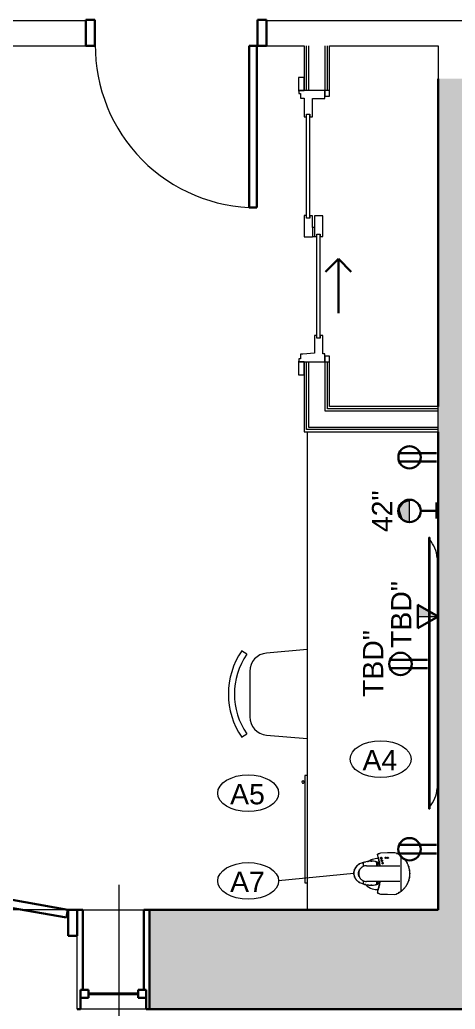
# Model space of a CAD drawing. Header units: inches. Extents: x -1159 to 2819, y -194 to 4438.
# Drawn here: x -450.4 to -354, y 84.5 to 303.4 of the extents above; entities that cross this region are included whole.
import ezdxf

# ---------------------------------------------------------------- set-up
doc = ezdxf.new("R2010")
doc.units = ezdxf.units.IN
doc.header["$MEASUREMENT"] = 0
for name, color, linetype, lineweight in [('A-ANNO-NOTE', 131, 'Continuous', 40), ('A-AREA-IDEN', 2, 'Continuous', 9), ('A-DETL-GENF', 92, 'Continuous', 9), ('A-DOOR', 31, 'Continuous', 18), ('A-DOOR-FRAM', 31, 'Continuous', 30), ('A-DOOR-GLAZ', 31, 'Continuous', 9), ('A-DOOR-OPNG', 31, 'Continuous', 30), ('A-FLOR', 192, 'Continuous', 18), ('A-GLAZ', 151, 'Continuous', 18), ('A-WALL', 113, 'Continuous', 18), ('A-WALL-PATT', 111, 'Continuous', 18), ('I-FURN', 30, 'Continuous', 9), ('I-WALL', 2, 'Continuous', 18), ('Q-CASE', 31, 'Continuous', 9), ('Q-SPCQ', 91, 'Continuous', 9), ('Q-SPCQ-IDEN', 132, 'Continuous', 9)]:
    doc.layers.add(name, color=color, linetype=linetype, lineweight=lineweight)
doc.styles.add('Arial', font='arial.ttf', dxfattribs={"height": 4.5})
doc.styles.add('Swis721 Lt BT', font='swissl.ttf', dxfattribs={"height": 4.5})

# ---------------------------------------------------------------- blocks, each defined once
blk = doc.blocks.new('Double Hung - 16_ x  6_ 6_-6975901-3RD FLOOR - POWER _ SIGNAL B')
at = {"layer": 'A-GLAZ', "lineweight": 30}
for p, q in [((-8, 11), (-7.25, 11)), ((-7.25, 6.75), (-7.25, 11)), ((7.25, 6.75), (7.25, 11)), ((8, 11), (7.25, 11)), ((-7.25, 8.5), (-7.25, 6.75)), ((-7.25, 8.5), (-5.5, 8.5)), ((-7.25, 6.75), (-5.5, 6.75)), ((-7.25, 6.75), (-6.75, 6.75)), ((-6.75, -11), (-6.75, 6.75)), ((-5.5, 8.5), (-5.5, 6.75)), ((5.5, 8.5), (5.5, 6.75)), ((7.25, 8.5), (5.5, 8.5)), ((7.25, 6.75), (5.5, 6.75)), ((6.75, 6.75), (7.25, 6.75)), ((6.75, 6.75), (6.75, -11)), ((7.25, 8.5), (7.25, 6.75)), ((-6.75, -11), (-8, -11)), ((6.75, -11), (8, -11))]:
    blk.add_line(p, q, dxfattribs=at)
at = {"layer": 'A-GLAZ', "lineweight": 40}
blk.add_line((-5.5, 7.625), (5.5, 7.625), dxfattribs=at)
blk = doc.blocks.new('Single Flush - D2 3_ X 8_-8252876-3RD FLOOR - POWER _ SIGNAL B')
at = {"layer": 'A-DOOR', "color": 8, "lineweight": 30}
for p, q in [((-17.36, 17.22), (-17.67, 15.5)), ((-17.67, 15.5), (17.6, 9.28)), ((17.91, 11), (-17.36, 17.22)), ((17.6, 9.28), (17.91, 11))]:
    blk.add_line(p, q, dxfattribs=at)
at = {"layer": 'A-DOOR', "lineweight": 9}
blk.add_arc((17.91, 11), 35.81, 170, 180.5, dxfattribs=at)
at = {"layer": 'A-DOOR-FRAM', "color": 8}
for p, q in [((-20, 5.25), (-20, 11)), ((-20, 11), (-18, 11)), ((-18, 5.25), (-18, 11)), ((18, 5.25), (18, 11)), ((18, 11), (20, 11)), ((20, 5.25), (20, 11)), ((-20, 5.25), (-18, 5.25)), ((18, 5.25), (20, 5.25))]:
    blk.add_line(p, q, dxfattribs=at)
blk = doc.blocks.new('Door-Sliding-JELD-WEN-2_Panel-Stationary_Active-Wide_Stile-EpicVue - D6 5_ X 8_-8222148-3RD FLOOR - POWER _ SIGNAL B')
at = {"layer": 'A-DETL-GENF'}
for p, q in [((-29.86, 4.12), (-32.91, 4.12)), ((-32.91, 4.12), (-32.91, 2.86)), ((-32.91, 2.86), (-30, 2.86)), ((-30, 2.86), (-30, 4.04)), ((-30, 4.04), (-29.86, 4.04)), ((-29.34, 4.01), (-30, 4.01)), ((-30, 4.01), (-30, -1.74)), ((-29.86, 4.04), (-29.86, 4.12)), ((-29.34, 3.61), (-29.34, 4.01)), ((-28.34, 3.61), (-29.34, 3.61)), ((-28.34, 3.12), (-28.34, 3.61)), ((-28.11, 0.52), (-28.34, 3.12)), ((2.32, 2.8), (-2.37, 2.8)), ((-2.37, 2.8), (-2.37, 0.96)), ((1.78, 1.54), (1.78, 2.29)), ((1.78, 2.29), (2.32, 2.29)), ((2.32, 2.29), (2.32, 2.8)), ((24.2, 2.8), (24.2, 2.29)), ((28.33, 2.8), (24.2, 2.8)), ((24.2, 2.29), (24.75, 2.29)), ((24.75, 2.29), (24.75, 1.54)), ((29.34, 3.61), (28.33, 3.61)), ((28.33, 3.61), (28.33, 2.8)), ((30, 4.01), (29.34, 4.01)), ((29.34, 4.01), (29.34, 3.61)), ((29.86, 4.12), (29.86, 4.04)), ((32.91, 4.12), (29.86, 4.12)), ((29.86, 4.04), (30, 4.04)), ((30, 4.04), (30, 2.86)), ((30, -1.74), (30, 4.01)), ((30, 2.86), (32.91, 2.86)), ((32.91, 2.86), (32.91, 4.12)), ((-24.21, 0.52), (-28.11, 0.52)), ((-24.75, -0.74), (-24.75, 0.01)), ((-24.75, 0.01), (-24.21, 0.01)), ((-24.21, 0.01), (-24.21, 0.52)), ((-2.37, 0.96), (-2.32, 0.96)), ((-2.32, 1.01), (-2.32, 0.96)), ((-0.28, 1.01), (-2.32, 1.01)), ((-2.32, 0.96), (-2.32, 0.01)), ((-0.28, 0.52), (-2.32, 0.52)), ((-2.32, 0.01), (-1.78, 0.01)), ((-1.78, 0.01), (-1.78, -0.74)), ((-0.28, 0.52), (-0.28, 1.01)), ((-0.28, 1.01), (2.31, 1.01)), ((2.31, 0.52), (-0.28, 0.52)), ((2.31, 1.54), (1.78, 1.54)), ((2.31, 1.01), (2.31, 1.54)), ((2.31, -1.27), (2.31, 0.52)), ((24.75, 1.54), (24.21, 1.54)), ((24.21, 1.54), (24.21, 1.01)), ((24.21, 1.01), (28.25, 1.01)), ((28.25, 1.01), (28.25, -1.74)), ((-30, -1.74), (-28.25, -1.74)), ((-28.25, -1.74), (-28.25, -1.27)), ((-28.25, -1.27), (-24.22, -1.27)), ((-24.22, -0.74), (-24.75, -0.74)), ((-24.22, -1.27), (-24.22, -0.74)), ((-1.78, -0.74), (-2.31, -0.74)), ((-2.31, -0.74), (-2.31, -1.27)), ((-2.31, -1.27), (2.31, -1.27)), ((28.25, -1.74), (30, -1.74))]:
    blk.add_line(p, q, dxfattribs=at)
at = {"layer": 'A-DOOR-FRAM', "lineweight": 9}
for p, q in [((-28.75, -1.74), (-30, -1.74)), ((-30, -1.74), (-30, -2.81)), ((-28.75, -2.81), (-28.75, -1.74)), ((28.75, -1.74), (28.75, -2.81)), ((30, -1.74), (28.75, -1.74)), ((30, -2.81), (30, -1.74)), ((-30, -2.81), (-28.75, -2.81)), ((28.75, -2.81), (30, -2.81))]:
    blk.add_line(p, q, dxfattribs=at)
at = {"layer": 'A-DOOR-GLAZ'}
for p, q in [((1.78, 2.29), (24.75, 2.29)), ((-24.75, 0.01), (-1.78, 0.01)), ((1.78, 1.54), (24.75, 1.54)), ((-24.75, -0.74), (-1.78, -0.74))]:
    blk.add_line(p, q, dxfattribs=at)
at = {"layer": 'A-DOOR-OPNG'}
for p, q in [((-10.1, -1.92), (-7.27, -4.75)), ((-7.27, -4.75), (-19.27, -4.75)), ((-10.1, -7.58), (-7.27, -4.75))]:
    blk.add_line(p, q, dxfattribs=at)
blk = doc.blocks.new('Desk49 - Desk-7661448-3RD FLOOR - POWER _ SIGNAL B')
at = {"layer": 'Q-CASE'}
blk.add_line((2331.55, 493.83), (2225.83, 493.83), dxfattribs=at)
blk = doc.blocks.new('Single Flush - D1 3_ X 8_-8252945-3RD FLOOR - POWER _ SIGNAL B')
at = {"layer": 'A-DOOR', "lineweight": 30}
for p, q in [((16.15625, -2.75), (17.90625, -2.75)), ((16.15625, -38.5625), (16.15625, -2.75)), ((17.90625, -2.75), (17.90625, -38.5625)), ((17.90625, -38.5625), (16.15625, -38.5625))]:
    blk.add_line(p, q, dxfattribs=at)
at = {"layer": 'A-DOOR', "lineweight": 9}
blk.add_arc((17.90625, -2.75), 35.8125, 179.5, 270, dxfattribs=at)
at = {"layer": 'A-DOOR-FRAM'}
for p, q in [((-20, 3), (-20, -2.75)), ((-20, 3), (-18, 3)), ((-18, 3), (-18, -2.75)), ((18.000004, 3), (18.000004, -2.75)), ((18.000004, 3), (20.000004, 3)), ((20.000004, 3), (20.000004, -2.75)), ((-20, -2.75), (-18, -2.75)), ((18.000004, -2.75), (20.000004, -2.75))]:
    blk.add_line(p, q, dxfattribs=at)
blk = doc.blocks.new('F-Chairs - Side 01-V56-3RD FLOOR - POWER _ SIGNAL B')
at = {"layer": 'I-FURN'}
for p, q in [((-9.57, -3.52), (-8.8, -4.64)), ((8.8, -4.64), (9.57, -3.52)), ((5.02, -5.32), (-5.02, -5.32)), ((-9.07, -9.03), (-9.85, -18)), ((9.85, -18), (9.07, -9.03))]:
    blk.add_line(p, q, dxfattribs=at)
for centre, radius, start, end in [((0, -17.51), 16.94, 55.6197, 124.3803), ((0, -17.51), 15.59, 55.6197, 124.3803), ((-5.02, -9.38), 4.06, 90, 175.0303), ((5.02, -9.38), 4.06, 4.9697, 90)]:
    blk.add_arc(centre, radius, start, end, dxfattribs=at)
blk = doc.blocks.new('A-UC Refrigerator - A-UC Refrigerator-V57-3RD FLOOR - POWER _ SIGNAL B')
at = {"layer": 'Q-SPCQ'}
for p, q in [((-11.87, -17.25), (-11.87, -17.75)), ((11.88, -17.75), (11.88, -17.25)), ((-11.87, -17.75), (11.88, -17.75)), ((-10.5, -17.75), (-10.5, -17.91)), ((-10.5, -17.75), (-10.5, -17.91)), ((-10.25, -17.93), (-10.25, -17.75)), ((-10.25, -17.93), (-10.25, -17.75))]:
    blk.add_line(p, q, dxfattribs=at)
for start, end in [(90, 270), (270, 90)]:
    blk.add_arc((-10.39, -18.13), 0.25, start, end, dxfattribs=at)
blk = doc.blocks.new('A-Flat_Screen_TV - OLED 65B6P 65_-4747238-3RD FLOOR - POWER _ SIGNAL B')
at = {"layer": 'Q-SPCQ'}
for p, q in [((-30, 0.19), (30, 0.19)), ((-30, 0.19), (-30, 0)), ((30, 0), (-30, 0)), ((-29.94, 0), (-29.94, -0.06)), ((-25.5, 1.81), (25.5, 1.81)), ((29.94, -0.06), (29.94, 0)), ((30, 0), (30, 0.19)), ((29.94, -0.06), (-29.94, -0.06))]:
    blk.add_line(p, q, dxfattribs=at)
for centre, start, end in [((-24.9, -5.58), 94.6372, 128.9656), ((24.9, -5.58), 51.0344, 85.3628)]:
    blk.add_arc(centre, 7.41, start, end, dxfattribs=at)
blk = doc.blocks.new('Keurig_Coffee_Maker_18764 - Keurig_Coffee_Maker_18764-V58-3RD FLOOR - POWER _ SIGNAL B')
at = {"layer": 'Q-SPCQ'}
for p, q in [((-0.61, 4.75), (-0.53, 4.77)), ((-0.53, 4.77), (-0.61, 4.75)), ((-0.61, 4.75), (-0.53, 4.77)), ((-0.53, 4.77), (-0.61, 4.75)), ((-0.61, 4.75), (-0.53, 4.77)), ((-0.53, 4.77), (-0.61, 4.75)), ((-0.61, 4.75), (-0.6, 4.72)), ((-0.61, 4.75), (-0.6, 4.72)), ((-0.61, 4.75), (-0.6, 4.72)), ((-0.6, 4.72), (-0.52, 4.74)), ((-0.52, 4.74), (-0.6, 4.72)), ((-0.6, 4.72), (-0.52, 4.74)), ((-0.52, 4.74), (-0.6, 4.72)), ((-0.6, 4.72), (-0.52, 4.74)), ((-0.52, 4.74), (-0.6, 4.72)), ((-0.52, 4.74), (-0.53, 4.77)), ((-0.52, 4.74), (-0.53, 4.77)), ((-0.52, 4.74), (-0.53, 4.77)), ((-0.51, 4.78), (-0.43, 4.8)), ((-0.51, 4.78), (-0.51, 4.75)), ((-0.43, 4.77), (-0.51, 4.75)), ((-0.43, 4.8), (-0.36, 4.82)), ((-0.43, 4.77), (-0.43, 4.8)), ((-0.35, 4.79), (-0.43, 4.77)), ((-0.36, 4.82), (-0.35, 4.79)), ((-0.31, 4.83), (-0.11, 4.85)), ((-0.31, 4.83), (-0.3, 4.8)), ((-0.11, 4.82), (-0.3, 4.8)), ((-0.11, 4.85), (-0.11, 4.82)), ((-0.04, 4.86), (0.03, 4.85)), ((-0.04, 4.86), (-0.04, 4.82)), ((0.03, 4.82), (-0.04, 4.82)), ((0.03, 4.85), (0.13, 4.85)), ((0.13, 4.85), (0.03, 4.85)), ((0.03, 4.82), (0.03, 4.85)), ((0.03, 4.82), (0.12, 4.82)), ((0.12, 4.82), (0.03, 4.82)), ((0.13, 4.85), (0.12, 4.82)), ((0.2, 4.81), (0.12, 4.82)), ((0.13, 4.85), (0.2, 4.84)), ((0.2, 4.84), (0.2, 4.81)), ((0.27, 4.8), (0.28, 4.83)), ((0.3, 4.8), (0.27, 4.8)), ((0.28, 4.83), (0.44, 4.8)), ((0.43, 4.77), (0.34, 4.79)), ((0.49, 4.75), (0.43, 4.77)), ((0.44, 4.8), (0.5, 4.78)), ((0.44, 4.8), (0.44, 4.8)), ((0.44, 4.8), (0.44, 4.8)), ((0.45, 4.8), (0.44, 4.77)), ((0.47, 4.79), (0.46, 4.76)), ((0.52, 4.75), (0.46, 4.76)), ((0.46, 4.76), (0.49, 4.75)), ((0.5, 4.78), (0.47, 4.79)), ((0.47, 4.79), (0.52, 4.78)), ((0.49, 4.75), (0.5, 4.78)), ((0.5, 4.78), (0.49, 4.75)), ((0.5, 4.78), (0.49, 4.75)), ((0.49, 4.75), (0.49, 4.75)), ((0.5, 4.75), (0.51, 4.78)), ((0.5, 4.78), (0.5, 4.78)), ((0.52, 4.78), (0.52, 4.75)), ((0.58, 4.76), (0.57, 4.73)), ((0.64, 4.7), (0.57, 4.73)), ((0.58, 4.76), (0.65, 4.73)), ((0.64, 4.7), (0.65, 4.73)), ((0.71, 4.71), (0.7, 4.68)), ((0.74, 4.66), (0.7, 4.68)), ((0.7, 4.68), (0.74, 4.66)), ((0.75, 4.69), (0.71, 4.71)), ((0.71, 4.71), (0.76, 4.68)), ((0.89, 4.58), (0.74, 4.66)), ((0.76, 4.68), (0.9, 4.61)), ((0.91, 4.61), (0.89, 4.58)), ((0.9, 4.61), (0.89, 4.58)), ((-1.56, 3.82), (-2.29, 3.82)), ((-1.75, -4.31), (-1.75, 3.08)), ((2.47, 3.82), (1.56, 3.82)), ((1.75, 3.08), (1.75, -4.31)), ((-2.38, 0.79), (-1.75, 0.79)), ((-2.24, 0.47), (-1.75, 0.47)), ((1.75, 0.79), (2.56, 0.79)), ((1.75, 0.47), (2.42, 0.47)), ((-3.9, -4.57), (3.9, -4.57)), ((0, -6.52), (-0.05, -6.52)), ((0, -6.52), (-0.05, -6.52)), ((2.55, -5.79), (2.53, -5.79))]:
    blk.add_line(p, q, dxfattribs=at)
at = {"layer": 'Q-SPCQ', "flags": 128}
for points in [[(-4.52, -0.02), (-4.56, -1.59), (-4.6, -3.21)], [(4.6, -3.21), (4.56, -1.59), (4.52, -0.02)]]:
    blk.add_lwpolyline(points, dxfattribs=at)
at = {"layer": 'Q-SPCQ'}
for centre, radius, start, end in [((-0.11, 0.74), 3.42, 133.2151, 162.0251), ((-0.11, 0.74), 3.42, 17.9749, 33.9816), ((0, 12.51), 12.51, 252.7803, 257.1927), ((-0.11, 0.74), 3.42, 162.0251, 183.9632), ((0, 12.51), 12.51, 253.7595, 261.925), ((0, 12.51), 12.51, 259.0261, 261.9487), ((0, 12.51), 12.51, 278.0789, 285.4279), ((-1.51, 0.29), 4.88, 2.0734, 17.9749), ((3.4, -0.17), 0.187, 90, 270), ((3.4, -0.17), 0.187, 270, 90), ((2.3, -0.48), 0.125, 90, 270), ((2.3, -0.48), 0.125, 270, 90), ((2.84, -0.34), 0.156, 90, 270), ((2.84, -0.34), 0.156, 270, 90), ((3.48, -1.19), 0.125, 90, 270), ((3.48, -1.64), 0.125, 90, 270), ((3.48, -1.19), 0.125, 270, 90), ((3.48, -1.64), 0.125, 270, 90), ((-0.02, -1.68), 4.83, 219.3983, 221.0457), ((-0.02, -1.68), 4.83, 228.1639, 230.5343), ((-0.02, -1.68), 4.83, 239.6592, 240.0724)]:
    blk.add_arc(centre, radius, start, end, dxfattribs=at)
for points in [[(-1.96, 4.62), (-2.02, 4.49), (-2.14, 4.23), (-2.24, 3.96), (-2.29, 3.82)], [(-1.96, 4.62), (-1.95, 4.63), (-1.93, 4.67), (-1.91, 4.71), (-1.9, 4.72)], [(-1.27, 5.43), (-1.23, 5.46), (-1.19, 5.49), (-1.15, 5.51)], [(-1.15, 5.51), (-1.1, 5.54), (-1.05, 5.57), (-1, 5.6)], [(1.19, 5.6), (1.24, 5.57), (1.28, 5.54), (1.33, 5.51)], [(1.33, 5.51), (1.37, 5.49), (1.41, 5.46), (1.45, 5.43)], [(2.09, 4.72), (2.1, 4.71), (2.12, 4.67), (2.13, 4.63), (2.14, 4.62)], [(2.47, 3.82), (2.43, 3.96), (2.33, 4.23), (2.21, 4.49), (2.14, 4.62)], [(-2.29, 3.82), (-2.36, 3.62), (-2.46, 3.2), (-2.56, 2.55), (-2.57, 1.89), (-2.53, 1.46), (-2.49, 1.24)], [(-2.44, 3.26), (-2.42, 3.35), (-2.4, 3.44), (-2.38, 3.53)], [(-2.25, 3.92), (-2.24, 3.97), (-2.22, 4.01), (-2.21, 4.05)], [(2.68, 1.24), (2.71, 1.46), (2.75, 1.89), (2.74, 2.55), (2.65, 3.2), (2.54, 3.62), (2.47, 3.82)], [(2.69, 2.85), (2.71, 2.77), (2.72, 2.68), (2.73, 2.59)], [(-4.23, 0.74), (-4.29, 0.61), (-4.39, 0.36), (-4.48, 0.11), (-4.52, -0.02)], [(-4.23, 0.74), (-4.27, 0.65), (-4.34, 0.48), (-4.41, 0.31), (-4.44, 0.22)], [(-4.44, 0.22), (-4.41, 0.31), (-4.34, 0.48), (-4.27, 0.65), (-4.23, 0.74)], [(-2.94, 0.35), (-3.15, 0.4), (-3.59, 0.52), (-4.02, 0.66), (-4.23, 0.74)], [(-2.94, 0.35), (-2.59, 0.27), (-2.24, 0.2), (-1.89, 0.14)], [(-2.56, 1.93), (-2.56, 2), (-2.56, 2.07), (-2.56, 2.15)], [(-2.49, 1.24), (-2.48, 1.17), (-2.45, 1.01), (-2.4, 0.86), (-2.38, 0.79)], [(-2.4, 0.85), (-2.42, 0.92), (-2.44, 0.98), (-2.45, 1.05)], [(-1.81, 0.13), (-1.9, 0.14), (-1.98, 0.16), (-2.07, 0.17)], [(2.93, 0.35), (2.59, 0.27), (2.25, 0.2), (1.9, 0.14)], [(2.56, 0.79), (2.59, 0.86), (2.63, 1.01), (2.67, 1.17), (2.68, 1.24)], [(2.64, 1.05), (2.62, 0.98), (2.6, 0.92), (2.58, 0.85)], [(2.74, 2.15), (2.75, 2.08), (2.74, 2), (2.74, 1.93)], [(4.23, 0.74), (4.02, 0.66), (3.59, 0.52), (3.15, 0.4), (2.94, 0.35)], [(4.44, 0.22), (4.41, 0.31), (4.34, 0.48), (4.27, 0.65), (4.23, 0.74)], [(4.52, -0.02), (4.48, 0.11), (4.39, 0.36), (4.29, 0.61), (4.23, 0.74)], [(4.23, 0.74), (4.27, 0.65), (4.34, 0.48), (4.41, 0.31), (4.44, 0.22)], [(3.46, -0.34), (3.44, -0.35), (3.42, -0.36), (3.4, -0.36)], [(3.48, -1.76), (3.47, -1.76), (3.46, -1.76), (3.44, -1.75), (3.42, -1.74), (3.41, -1.74), (3.4, -1.73)], [(3.58, -0.14), (3.59, -0.16), (3.59, -0.18), (3.58, -0.2)], [(-4.6, -3.21), (-4.55, -3.38), (-4.43, -3.69), (-4.19, -4.15), (-4, -4.43), (-3.9, -4.57)], [(-4.47, -3.57), (-4.46, -3.59), (-4.45, -3.61), (-4.44, -3.63)], [(-4.44, -3.63), (-4.45, -3.61), (-4.46, -3.59), (-4.47, -3.57)], [(3.9, -4.57), (4, -4.43), (4.19, -4.15), (4.43, -3.69), (4.55, -3.38), (4.6, -3.21)], [(4.45, -3.62), (4.45, -3.61), (4.46, -3.59), (4.47, -3.57)], [(4.47, -3.57), (4.46, -3.59), (4.45, -3.61), (4.45, -3.62)], [(-2.1, -6.05), (-2.18, -6.01), (-2.25, -5.97), (-2.33, -5.93)], [(-1.66, -6.23), (-1.61, -6.25), (-1.55, -6.27), (-1.5, -6.29)], [(-1.5, -6.29), (-1.48, -6.29), (-1.46, -6.3), (-1.45, -6.3)], [(-0.94, -6.43), (-0.89, -6.44), (-0.84, -6.45), (-0.78, -6.46)], [(0, -6.52), (0.03, -6.52), (0.05, -6.52), (0.08, -6.52)], [(0.08, -6.52), (0.05, -6.52), (0.03, -6.52), (0, -6.52)], [(2.29, -5.93), (2.49, -5.82), (2.89, -5.58), (3.43, -5.13), (3.75, -4.77), (3.9, -4.57)], [(2.29, -5.93), (2.48, -5.83), (2.67, -5.72), (2.85, -5.59)], [(3.57, -4.97), (3.67, -4.86), (3.76, -4.75), (3.85, -4.63)]]:
    blk.add_open_spline(points, degree=3, dxfattribs=at)
for points, knots in [([(2.14, 4.62), (2.07, 4.77), (1.89, 5.05), (1.52, 5.4), (1.09, 5.67), (0.61, 5.84), (0.09, 5.9), (-0.42, 5.84), (-0.91, 5.67), (-1.27, 5.44), (-1.52, 5.22), (-1.75, 4.98), (-1.88, 4.77), (-1.96, 4.62)], [0, 0, 0, 0, 0.1, 0.2, 0.3, 0.4, 0.5, 0.6, 0.7, 0.8, 0.85, 0.9, 1, 1, 1, 1]), ([(-1.9, 4.72), (-1.84, 4.83), (-1.7, 5.03), (-1.51, 5.23), (-1.4, 5.33), (-1.37, 5.35)], [0, 0, 0, 0, 0.3333333, 0.6666667, 0.7485665, 0.7485665, 0.7485665, 0.7485665]), ([(1.75, 3.08), (1.75, 3.18), (1.73, 3.38), (1.66, 3.67), (1.55, 3.9), (1.45, 4.07), (1.36, 4.19), (1.26, 4.3), (1.14, 4.4), (1.02, 4.5), (0.9, 4.58), (0.76, 4.65), (0.62, 4.72), (0.47, 4.77), (0.3, 4.8), (0.12, 4.83), (-0.08, 4.83), (-0.28, 4.81), (-0.47, 4.77), (-0.65, 4.7), (-0.83, 4.62), (-0.99, 4.52), (-1.15, 4.4), (-1.28, 4.27), (-1.4, 4.13), (-1.51, 3.97), (-1.62, 3.75), (-1.72, 3.46), (-1.75, 3.21), (-1.75, 3.08)], [0, 0, 0, 0, 0.055556, 0.111111, 0.166667, 0.194444, 0.222222, 0.25, 0.277778, 0.305556, 0.333333, 0.361111, 0.388889, 0.416667, 0.444444, 0.479167, 0.513889, 0.548611, 0.583333, 0.618056, 0.652778, 0.6875, 0.722222, 0.756944, 0.791667, 0.826389, 0.861111, 0.930556, 1, 1, 1, 1]), ([(-0.84, 5.68), (-0.81, 5.69), (-0.71, 5.73), (-0.61, 5.77), (-0.54, 5.79)], [0.1340386, 0.1340386, 0.1340386, 0.1340386, 0.1666667, 0.256932, 0.256932, 0.256932, 0.256932]), ([(-0.38, 5.83), (-0.37, 5.83), (-0.07, 5.89), (0.25, 5.88), (0.55, 5.83), (0.57, 5.83)], [0.3167664, 0.3167664, 0.3167664, 0.3167664, 0.3333333, 0.6666667, 0.6830273, 0.6830273, 0.6830273, 0.6830273]), ([(0.72, 5.79), (0.8, 5.77), (0.9, 5.74), (1, 5.69), (1.02, 5.68)], [0.7426327, 0.7426327, 0.7426327, 0.7426327, 0.8333333, 0.8657703, 0.8657703, 0.8657703, 0.8657703]), ([(1.56, 5.35), (1.58, 5.33), (1.69, 5.23), (1.89, 5.03), (2.02, 4.83), (2.09, 4.72)], [0.2509667, 0.2509667, 0.2509667, 0.2509667, 0.3333333, 0.6666667, 1, 1, 1, 1]), ([(-2.54, 2.59), (-2.54, 2.6), (-2.53, 2.69), (-2.52, 2.78), (-2.51, 2.86)], [0.38887206, 0.38887206, 0.38887206, 0.38887206, 0.4, 0.46606846, 0.46606846, 0.46606846, 0.46606846]), ([(2.39, 4.05), (2.4, 4.03), (2.42, 3.98), (2.43, 3.94), (2.44, 3.93)], [0.17849533, 0.17849533, 0.17849533, 0.17849533, 0.2, 0.21629659, 0.21629659, 0.21629659, 0.21629659]), ([(2.56, 3.52), (2.58, 3.45), (2.6, 3.36), (2.62, 3.27), (2.62, 3.26)], [0.3370694, 0.3370694, 0.3370694, 0.3370694, 0.4, 0.41654848, 0.41654848, 0.41654848, 0.41654848]), ([(-1.75, 0.12), (-1.82, 0.13), (-2.22, 0.19), (-2.62, 0.27), (-2.94, 0.35)], [0.7961311, 0.7961311, 0.7961311, 0.7961311, 0.8333333, 1, 1, 1, 1]), ([(-2.33, 0.67), (-2.34, 0.68), (-2.34, 0.7), (-2.36, 0.74), (-2.38, 0.79), (-2.39, 0.83), (-2.4, 0.85)], [0.8338778, 0.8338778, 0.8338778, 0.8338778, 0.8611111, 0.8888889, 0.9444444, 1, 1, 1, 1]), ([(-2.38, 0.79), (-2.37, 0.77), (-2.36, 0.73), (-2.34, 0.68), (-2.32, 0.65), (-2.31, 0.62), (-2.3, 0.6), (-2.29, 0.58), (-2.28, 0.56), (-2.27, 0.54), (-2.26, 0.52), (-2.26, 0.51), (-2.25, 0.49), (-2.24, 0.48), (-2.24, 0.47), (-2.24, 0.47), (-2.24, 0.47)], [0, 0, 0, 0, 0.0555556, 0.1111111, 0.1388889, 0.1666667, 0.1944444, 0.2222222, 0.25, 0.2777778, 0.3055556, 0.3333333, 0.3611111, 0.3888889, 0.4444444, 0.4737946, 0.4737946, 0.4737946, 0.4737946]), ([(2.94, 0.35), (2.62, 0.27), (2.22, 0.19), (1.82, 0.13), (1.75, 0.12)], [0, 0, 0, 0, 0.1666667, 0.2038782, 0.2038782, 0.2038782, 0.2038782]), ([(1.86, 0.14), (1.93, 0.15), (2.29, 0.21), (2.64, 0.28), (2.93, 0.35)], [0.8149744, 0.8149744, 0.8149744, 0.8149744, 0.85, 0.9993829, 0.9993829, 0.9993829, 0.9993829]), ([(2.42, 0.47), (2.42, 0.47), (2.42, 0.47), (2.43, 0.48), (2.43, 0.49), (2.44, 0.51), (2.45, 0.53), (2.46, 0.55), (2.47, 0.57), (2.48, 0.58), (2.48, 0.6), (2.49, 0.62), (2.51, 0.66), (2.53, 0.72), (2.55, 0.76), (2.56, 0.79)], [0.5262054, 0.5262054, 0.5262054, 0.5262054, 0.5555556, 0.6111111, 0.6388889, 0.6666667, 0.7083333, 0.75, 0.7708333, 0.78125, 0.7916667, 0.8333333, 0.875, 0.9166667, 1, 1, 1, 1]), ([(2.58, 0.85), (2.58, 0.83), (2.56, 0.79), (2.54, 0.74), (2.53, 0.7), (2.52, 0.68), (2.52, 0.67)], [0, 0, 0, 0, 0.0555556, 0.1111111, 0.1388889, 0.1661222, 0.1661222, 0.1661222, 0.1661222]), ([(3.33, 0.01), (3.34, 0.01), (3.36, 0.02), (3.38, 0.02), (3.4, 0.02)], [0.8888889, 0.8888889, 0.8888889, 0.8888889, 0.9305556, 1, 1, 1, 1]), ([(3.4, 0.02), (3.41, 0.02), (3.42, 0.02), (3.44, 0.01), (3.44, 0.01)], [0, 0, 0, 0, 0.05555556, 0.07172864, 0.07172864, 0.07172864, 0.07172864]), ([(2.3, -0.6), (2.3, -0.6), (2.28, -0.6), (2.26, -0.6), (2.24, -0.59), (2.23, -0.58), (2.22, -0.57), (2.21, -0.56), (2.19, -0.53), (2.18, -0.5), (2.18, -0.46), (2.19, -0.42), (2.2, -0.4), (2.22, -0.39), (2.23, -0.38), (2.26, -0.36), (2.28, -0.35), (2.3, -0.35)], [0, 0, 0, 0, 0.055556, 0.111111, 0.166667, 0.194444, 0.222222, 0.277778, 0.333333, 0.444444, 0.583333, 0.652778, 0.722222, 0.756944, 0.791667, 0.861111, 1, 1, 1, 1]), ([(2.3, -0.35), (2.31, -0.35), (2.32, -0.36), (2.34, -0.36), (2.35, -0.36), (2.36, -0.37), (2.38, -0.38), (2.39, -0.39), (2.4, -0.4), (2.42, -0.42), (2.43, -0.46), (2.43, -0.5), (2.42, -0.54), (2.4, -0.55), (2.39, -0.57), (2.38, -0.58), (2.35, -0.6), (2.32, -0.6), (2.3, -0.6)], [0, 0, 0, 0, 0.055556, 0.083333, 0.111111, 0.166667, 0.194444, 0.222222, 0.277778, 0.333333, 0.444444, 0.583333, 0.652778, 0.722222, 0.756944, 0.791667, 0.861111, 1, 1, 1, 1]), ([(2.74, -0.45), (2.73, -0.45), (2.72, -0.43), (2.7, -0.4), (2.68, -0.36), (2.69, -0.31), (2.7, -0.26), (2.72, -0.24), (2.73, -0.22), (2.74, -0.21), (2.76, -0.2), (2.77, -0.2), (2.78, -0.19), (2.79, -0.19)], [0.2222222, 0.2222222, 0.2222222, 0.2222222, 0.2777778, 0.3333333, 0.4444444, 0.5833333, 0.6527778, 0.7222222, 0.7569444, 0.7916667, 0.8263889, 0.8611111, 0.8888889, 0.8888889, 0.8888889, 0.8888889]), ([(2.84, -0.18), (2.85, -0.18), (2.87, -0.18), (2.88, -0.18), (2.9, -0.19), (2.92, -0.2), (2.93, -0.21), (2.94, -0.21), (2.94, -0.22)], [0, 0, 0, 0, 0.0555556, 0.0833333, 0.1111111, 0.1666667, 0.1944444, 0.2222222, 0.2222222, 0.2222222, 0.2222222]), ([(2.98, -0.26), (2.99, -0.27), (3, -0.31), (3, -0.36), (2.98, -0.41), (2.97, -0.43), (2.95, -0.45), (2.94, -0.46), (2.93, -0.47), (2.89, -0.48), (2.87, -0.49), (2.84, -0.49)], [0.3333333, 0.3333333, 0.3333333, 0.3333333, 0.4444444, 0.5833333, 0.6527778, 0.7222222, 0.7569444, 0.7916667, 0.8263889, 0.8611111, 1, 1, 1, 1]), ([(3.21, -0.14), (3.21, -0.13), (3.22, -0.11), (3.22, -0.09), (3.23, -0.08), (3.23, -0.08)], [0.5555556, 0.5555556, 0.5555556, 0.5555556, 0.5833333, 0.6527778, 0.6666667, 0.6666667, 0.6666667, 0.6666667]), ([(3.27, -0.31), (3.27, -0.3), (3.25, -0.29), (3.23, -0.25), (3.21, -0.21), (3.21, -0.18), (3.21, -0.17)], [0.2222222, 0.2222222, 0.2222222, 0.2222222, 0.2777778, 0.3333333, 0.4444444, 0.4882459, 0.4882459, 0.4882459, 0.4882459]), ([(3.4, -0.36), (3.39, -0.36), (3.37, -0.35), (3.35, -0.35), (3.34, -0.35), (3.33, -0.34)], [0, 0, 0, 0, 0.0555556, 0.0833333, 0.1111111, 0.1111111, 0.1111111, 0.1111111]), ([(3.48, -1.31), (3.47, -1.31), (3.46, -1.31), (3.44, -1.31), (3.42, -1.3), (3.4, -1.28), (3.39, -1.27), (3.37, -1.24), (3.36, -1.21), (3.36, -1.16), (3.37, -1.13), (3.38, -1.11), (3.39, -1.1), (3.41, -1.09), (3.44, -1.07), (3.46, -1.06), (3.48, -1.06)], [0, 0, 0, 0, 0.055556, 0.111111, 0.166667, 0.222222, 0.277778, 0.333333, 0.444444, 0.583333, 0.652778, 0.722222, 0.756944, 0.791667, 0.861111, 1, 1, 1, 1]), ([(3.36, -1.66), (3.36, -1.64), (3.36, -1.61), (3.37, -1.58), (3.39, -1.56), (3.4, -1.54), (3.44, -1.52), (3.46, -1.51), (3.48, -1.51)], [0.4444444, 0.4444444, 0.4444444, 0.4444444, 0.5833333, 0.6527778, 0.7222222, 0.7916667, 0.8611111, 1, 1, 1, 1]), ([(3.48, -1.06), (3.49, -1.06), (3.51, -1.06), (3.53, -1.07), (3.55, -1.08), (3.56, -1.09), (3.58, -1.11), (3.6, -1.13), (3.61, -1.17), (3.61, -1.19), (3.61, -1.21)], [0, 0, 0, 0, 0.0555556, 0.1111111, 0.1666667, 0.2222222, 0.2777778, 0.3333333, 0.4444444, 0.5555556, 0.5555556, 0.5555556, 0.5555556]), ([(3.59, -1.25), (3.59, -1.26), (3.58, -1.27), (3.56, -1.29), (3.53, -1.31), (3.5, -1.31), (3.48, -1.31)], [0.6666667, 0.6666667, 0.6666667, 0.6666667, 0.7222222, 0.7916667, 0.8611111, 1, 1, 1, 1]), ([(3.48, -1.51), (3.49, -1.51), (3.51, -1.51), (3.53, -1.52), (3.55, -1.53), (3.56, -1.54), (3.58, -1.56), (3.6, -1.58), (3.61, -1.61), (3.61, -1.64), (3.61, -1.66)], [0, 0, 0, 0, 0.0555556, 0.1111111, 0.1666667, 0.2222222, 0.2777778, 0.3333333, 0.4444444, 0.5555556, 0.5555556, 0.5555556, 0.5555556]), ([(3.59, -1.7), (3.59, -1.7), (3.58, -1.72), (3.56, -1.73), (3.53, -1.75), (3.5, -1.76), (3.48, -1.76)], [0.6666667, 0.6666667, 0.6666667, 0.6666667, 0.7222222, 0.7916667, 0.8611111, 1, 1, 1, 1]), ([(3.5, -0.01), (3.5, -0.01), (3.51, -0.02), (3.53, -0.03), (3.54, -0.05), (3.57, -0.08), (3.58, -0.11), (3.58, -0.12)], [0.1737723, 0.1737723, 0.1737723, 0.1737723, 0.1944444, 0.2222222, 0.2777778, 0.3333333, 0.4204083, 0.4204083, 0.4204083, 0.4204083]), ([(3.58, -0.23), (3.57, -0.24), (3.56, -0.26), (3.55, -0.28), (3.53, -0.3), (3.52, -0.31), (3.52, -0.31)], [0.6069174, 0.6069174, 0.6069174, 0.6069174, 0.6527778, 0.7222222, 0.7569444, 0.7777778, 0.7777778, 0.7777778, 0.7777778]), ([(-4.28, -3.96), (-4.26, -4), (-4.23, -4.06), (-4.2, -4.11), (-4.2, -4.12)], [0.3713401, 0.3713401, 0.3713401, 0.3713401, 0.5, 0.5248828, 0.5248828, 0.5248828, 0.5248828]), ([(-4.2, -4.12), (-4.2, -4.11), (-4.23, -4.06), (-4.26, -4), (-4.28, -3.96)], [0.4751172, 0.4751172, 0.4751172, 0.4751172, 0.5, 0.6286599, 0.6286599, 0.6286599, 0.6286599]), ([(-3.9, -4.57), (-3.77, -4.75), (-3.49, -5.07), (-3.02, -5.49), (-2.6, -5.78), (-2.29, -5.96), (-2.11, -6.05), (-1.94, -6.12), (-1.75, -6.2), (-1.57, -6.27), (-1.44, -6.31), (-1.36, -6.33), (-1.24, -6.36), (-1.07, -6.41), (-0.88, -6.44), (-0.76, -6.46), (-0.68, -6.47), (-0.53, -6.49), (-0.32, -6.51), (-0.14, -6.52), (-0.05, -6.52)], [0, 0, 0, 0, 0.142857, 0.285714, 0.428571, 0.5, 0.535714, 0.571429, 0.625, 0.678571, 0.705357, 0.71875, 0.732143, 0.785714, 0.839286, 0.852679, 0.866071, 0.892857, 0.946429, 1, 1, 1, 1]), ([(-3.44, -5.1), (-3.43, -5.11), (-3.38, -5.16), (-3.33, -5.21), (-3.29, -5.25)], [0.23427003, 0.23427003, 0.23427003, 0.23427003, 0.25, 0.30481789, 0.30481789, 0.30481789, 0.30481789]), ([(-3.29, -5.25), (-3.33, -5.21), (-3.38, -5.16), (-3.43, -5.11), (-3.44, -5.1)], [0.79638486, 0.79638486, 0.79638486, 0.79638486, 0.83333333, 0.8435005, 0.8435005, 0.8435005, 0.8435005]), ([(-2.72, -5.7), (-2.76, -5.67), (-2.83, -5.62), (-2.89, -5.58), (-2.92, -5.56)], [0.63255371, 0.63255371, 0.63255371, 0.63255371, 0.66666667, 0.68782663, 0.68782663, 0.68782663, 0.68782663]), ([(-2.91, -5.56), (-2.89, -5.58), (-2.82, -5.63), (-2.75, -5.68), (-2.71, -5.7)], [0.46748557, 0.46748557, 0.46748557, 0.46748557, 0.5, 0.54988363, 0.54988363, 0.54988363, 0.54988363]), ([(-2.32, -5.94), (-2.28, -5.96), (-2.2, -6), (-2.13, -6.03), (-2.1, -6.05)], [0.7023309, 0.7023309, 0.7023309, 0.7023309, 0.75, 0.78527969, 0.78527969, 0.78527969, 0.78527969]), ([(-1.45, -6.3), (-1.48, -6.29), (-1.55, -6.27), (-1.62, -6.25), (-1.68, -6.23)], [0.3190358, 0.3190358, 0.3190358, 0.3190358, 0.33333333, 0.37139588, 0.37139588, 0.37139588, 0.37139588]), ([(-0.77, -6.46), (-0.78, -6.46), (-0.84, -6.45), (-0.9, -6.44), (-0.95, -6.43)], [0.1610836, 0.1610836, 0.1610836, 0.1610836, 0.16666667, 0.2032532, 0.2032532, 0.2032532, 0.2032532]), ([(0, -6.52), (0.09, -6.52), (0.26, -6.51), (0.47, -6.49), (0.63, -6.47), (0.76, -6.45), (0.88, -6.43), (1.02, -6.4), (1.17, -6.37), (1.31, -6.33), (1.42, -6.3), (1.53, -6.26), (1.67, -6.21), (1.83, -6.15), (2.04, -6.06), (2.19, -5.98), (2.29, -5.93)], [0, 0, 0, 0, 0.1, 0.2, 0.25, 0.3, 0.35, 0.4, 0.475, 0.55, 0.5875, 0.625, 0.7, 0.775, 0.85, 1, 1, 1, 1]), ([(0.71, -6.46), (0.74, -6.46), (0.79, -6.45), (0.84, -6.44), (0.86, -6.44)], [0.29875922, 0.29875922, 0.29875922, 0.29875922, 0.33333333, 0.3619925, 0.3619925, 0.3619925, 0.3619925]), ([(0.86, -6.44), (0.84, -6.44), (0.79, -6.45), (0.74, -6.46), (0.71, -6.46)], [0.6380075, 0.6380075, 0.6380075, 0.6380075, 0.66666667, 0.70124078, 0.70124078, 0.70124078, 0.70124078]), ([(1.52, -6.26), (1.54, -6.26), (1.57, -6.25), (1.6, -6.23), (1.62, -6.23)], [0.65060949, 0.65060949, 0.65060949, 0.65060949, 0.66666667, 0.69577662, 0.69577662, 0.69577662, 0.69577662]), ([(1.62, -6.23), (1.6, -6.23), (1.57, -6.25), (1.54, -6.26), (1.52, -6.26)], [0.30422338, 0.30422338, 0.30422338, 0.30422338, 0.33333333, 0.34939051, 0.34939051, 0.34939051, 0.34939051]), ([(2.85, -5.59), (2.8, -5.62), (2.62, -5.75), (2.43, -5.85), (2.29, -5.93)], [0.8, 0.8, 0.8, 0.8, 0.85, 1, 1, 1, 1]), ([(3.04, -5.45), (3.15, -5.37), (3.27, -5.27), (3.38, -5.16), (3.39, -5.15)], [0.2716855, 0.2716855, 0.2716855, 0.2716855, 0.4, 0.414526, 0.414526, 0.414526, 0.414526]), ([(3.39, -5.15), (3.3, -5.23), (3.18, -5.34), (3.06, -5.44), (3.04, -5.45)], [0.585474, 0.585474, 0.585474, 0.585474, 0.7, 0.7283145, 0.7283145, 0.7283145, 0.7283145]), ([(3.85, -4.63), (3.84, -4.65), (3.75, -4.77), (3.65, -4.88), (3.56, -4.97)], [0.3739159, 0.3739159, 0.3739159, 0.3739159, 0.4, 0.5097654, 0.5097654, 0.5097654, 0.5097654])]:
    blk.add_open_spline(points, degree=3, knots=knots, dxfattribs=at)
blk = doc.blocks.new('Appliance_Specialty Equipment Tag - Standard-3515593-3RD FLOOR - POWER _ SIGNAL B')
at = {"layer": 'Q-SPCQ-IDEN'}
blk.add_ellipse((-0.0499, 0.0037), major_axis=(-0.1406, 0), ratio=0.600473, dxfattribs=at)

msp = doc.modelspace()

# ---------------------------------------------------------------- hatches: boundary and pattern name
at = {"layer": 'A-ANNO-NOTE', "lineweight": 9}
for points in [[(-366.44, 194.26), (-366.37, 195.28), (-366.46, 194.42)], [(-366.46, 194.42), (-366.37, 195.28), (-366.46, 194.81)], [(-365.61, 192.85), (-366.37, 195.28), (-366.44, 194.26)], [(-365.61, 192.85), (-365.14, 196.67), (-366.37, 195.28)], [(-366.37, 195.28), (-365.14, 196.67), (-366.05, 195.92)], [(-366.37, 195.28), (-366.05, 195.92), (-366.25, 195.58)], [(-366.05, 195.92), (-365.14, 196.67), (-365.85, 196.17)], [(-365.85, 196.17), (-365.14, 196.67), (-365.61, 196.38)], [(-364.29, 192.37), (-364.37, 196.86), (-365.61, 192.85), (-365.49, 192.8)], [(-365.61, 192.85), (-364.37, 196.86), (-365.14, 196.67), (-365.49, 193.83)], [(-365.14, 196.67), (-364.37, 196.86), (-364.68, 196.82)], [(-364.29, 192.37), (-364.13, 196.86), (-364.37, 196.86)], [(-364.29, 192.37), (-364.13, 192.37), (-364.13, 196.86)], [(-365.61, 192.85), (-366.44, 194.26), (-366.29, 193.72)], [(-365.85, 193.06), (-366.29, 193.72), (-366.05, 193.31)], [(-365.61, 192.85), (-366.29, 193.72), (-365.85, 193.06)], [(-364.29, 192.37), (-365.49, 192.78), (-364.91, 192.48)], [(-364.91, 192.48), (-365.49, 192.77), (-365.28, 192.63)], [(-357.82, 171.32), (-362.29, 173.9), (-362.29, 171.32)]]:
    msp.add_hatch(color=256, dxfattribs=at).paths.add_polyline_path(points, flags=0)
at = {"layer": 'A-WALL-PATT', "lineweight": 9}
msp.add_hatch(color=7, dxfattribs=at).paths.add_polyline_path([(-357.82, 106.47), (-344.82, 106.47), (-344.82, 290.32), (-357.82, 290.32), (-357.82, 106.66)], flags=0)
h = msp.add_hatch(color=7, dxfattribs=at)
h.paths.add_polyline_path([(1.72, 84.47), (1.72, 106.47), (-51.02, 106.47), (-51.02, 84.47), (-28.54, 84.47)], flags=0)
h.paths.add_polyline_path([(-135.02, 84.47), (-135.02, 106.47), (-243.02, 106.47), (-243.02, 84.47), (-187.11, 84.47)], flags=0)
h.paths.add_polyline_path([(-345.67, 84.47), (-327.02, 84.47), (-327.02, 106.47), (-421.72, 106.47), (-421.72, 84.47), (-365.49, 84.47)], flags=0)
h.paths.add_polyline_path([(-504.24, 84.47), (-493.72, 84.47), (-493.72, 106.47), (-570.07, 106.47), (-570.07, 84.47), (-543.88, 84.47)], flags=0)

# ---------------------------------------------------------------- linework, layer by layer
at = {"layer": 'A-ANNO-NOTE', "lineweight": 30}
for p, q in [((-358.15, 207.52), (-366.41, 207.52)), ((-358.15, 205.61), (-366.41, 205.61)), ((-358.15, 193.06), (-358.15, 196.57)), ((-358.15, 194.7), (-361.65, 194.7)), ((-357.82, 171.32), (-362.29, 173.9)), ((-362.29, 168.75), (-362.29, 173.9)), ((-357.82, 171.32), (-362.29, 168.75)), ((-360.15, 161.8), (-368.41, 161.8)), ((-360.15, 159.89), (-368.41, 159.89)), ((-358.15, 120.8), (-366.41, 120.8)), ((-358.15, 118.89), (-366.41, 118.89))]:
    msp.add_line(p, q, dxfattribs=at)
at = {"layer": 'A-ANNO-NOTE', "lineweight": 9}
for p, q in [((-364.13, 192.37), (-364.13, 196.86)), ((-357.82, 171.32), (-362.29, 173.9)), ((-362.29, 173.9), (-362.29, 171.32)), ((-362.29, 171.32), (-357.82, 171.32))]:
    msp.add_line(p, q, dxfattribs=at)
at = {"layer": 'A-ANNO-NOTE', "lineweight": 30}
for centre, radius in [((-364.13, 206.57), 2.47), ((-364.13, 194.7), 2.48), ((-366.13, 160.85), 2.48), ((-364.13, 119.85), 2.48)]:
    msp.add_circle(centre, radius, dxfattribs=at)
at = {"layer": 'A-ANNO-NOTE', "lineweight": 9}
msp.add_arc((-364.22, 194.62), 2.25, 87.6427, 272.3573, dxfattribs=at)
at = {"layer": 'A-AREA-IDEN'}
msp.add_line((-428.5, 112.01), (-428.5, 77.16), dxfattribs=at)
at = {"layer": 'A-FLOR'}
msp.add_line((-437.72, 106.47), (-477.72, 106.47), dxfattribs=at)
at = {"layer": 'A-WALL'}
for p, q in [((-344.82, 303.12), (-357.82, 303.12)), ((-386.95, 287.72), (-386.95, 297.62)), ((-386.45, 287.72), (-386.45, 297.62)), ((-382.82, 287.72), (-382.82, 297.62)), ((-382.32, 287.72), (-382.32, 297.62)), ((-357.82, 297.62), (-357.82, 290.32)), ((-386.95, 212.69), (-386.95, 227.72)), ((-386.45, 213.19), (-386.45, 227.72)), ((-382.82, 216.81), (-382.82, 227.72)), ((-382.32, 217.31), (-382.32, 227.72)), ((-357.82, 216.81), (-382.82, 216.81)), ((-357.82, 217.31), (-382.32, 217.31)), ((-357.82, 212.19), (-357.82, 217.81)), ((-357.82, 212.69), (-386.95, 212.69)), ((-357.82, 213.19), (-386.45, 213.19))]:
    msp.add_line(p, q, dxfattribs=at)
at = {"layer": 'A-WALL', "color": 8, "lineweight": 30}
for p, q in [((-357.82, 290.32), (-357.82, 217.81)), ((-357.82, 212.19), (-357.82, 106.47)), ((-357.82, 106.47), (-421.72, 106.47)), ((-421.72, 106.47), (-421.72, 84.47)), ((-421.72, 84.47), (-327.02, 84.47))]:
    msp.add_line(p, q, dxfattribs=at)
at = {"layer": 'A-WALL', "lineweight": 9}
for p, q in [((-437.72, 84.47), (-437.72, 106.47)), ((-437.72, 106.47), (-421.72, 106.47)), ((-421.72, 84.47), (-437.72, 84.47))]:
    msp.add_line(p, q, dxfattribs=at)
at = {"layer": 'I-WALL'}
for p, q in [((-435.82, 303.12), (-570.07, 303.12)), ((-435.82, 297.62), (-435.82, 303.12)), ((-357.82, 303.12), (-395.82, 303.12)), ((-395.82, 303.12), (-395.82, 297.62)), ((-462.82, 297.62), (-435.82, 297.62)), ((-395.82, 297.62), (-387.45, 297.62)), ((-387.45, 297.62), (-387.45, 287.72)), ((-381.82, 297.62), (-357.82, 297.62)), ((-381.82, 287.72), (-381.82, 297.62)), ((-387.45, 227.72), (-387.45, 212.19)), ((-381.82, 217.81), (-381.82, 227.72)), ((-357.82, 217.81), (-381.82, 217.81)), ((-387.45, 212.19), (-357.82, 212.19))]:
    msp.add_line(p, q, dxfattribs=at)
at = {"layer": 'Q-SPCQ-IDEN'}
msp.add_line((-376.45, 114.47), (-393.11, 112.85), dxfattribs=at)

# ---------------------------------------------------------------- block references
at = {"layer": 'A-DOOR'}
for name, p in [('Single Flush - D1 3_ X 8_-8252945-3RD FLOOR - POWER _ SIGNAL B', (-415.82, 300.37)), ('Single Flush - D2 3_ X 8_-8252876-3RD FLOOR - POWER _ SIGNAL B', (-457.72, 95.47))]:
    msp.add_blockref(name, p, dxfattribs=at)
at = {"layer": 'A-DOOR', "rotation": 89.99999999999993}
msp.add_blockref('Door-Sliding-JELD-WEN-2_Panel-Stationary_Active-Wide_Stile-EpicVue - D6 5_ X 8_-8222148-3RD FLOOR - POWER _ SIGNAL B', (-384.63, 257.72), dxfattribs=at)
at = {"layer": 'A-GLAZ', "rotation": 180}
msp.add_blockref('Double Hung - 16_ x  6_ 6_-6975901-3RD FLOOR - POWER _ SIGNAL B', (-429.72, 95.47), dxfattribs=at)
at = {"layer": 'I-FURN', "rotation": 89.9999999999999}
msp.add_blockref('F-Chairs - Side 01-V56-3RD FLOOR - POWER _ SIGNAL B', (-404.82, 154.19), dxfattribs=at)
at = {"layer": 'Q-CASE', "rotation": 90.00000000000006}
msp.add_blockref('Desk49 - Desk-7661448-3RD FLOOR - POWER _ SIGNAL B', (107.01, -2119.36), dxfattribs=at)
at = {"layer": 'Q-SPCQ'}
for name, p, rotation in [('A-Flat_Screen_TV - OLED 65B6P 65_-4747238-3RD FLOOR - POWER _ SIGNAL B', (-359.82, 158.81), 269.9999999999996), ('A-UC Refrigerator - A-UC Refrigerator-V57-3RD FLOOR - POWER _ SIGNAL B', (-369.57, 124.34), 270.0000000000001), ('Keurig_Coffee_Maker_18764 - Keurig_Coffee_Maker_18764-V58-3RD FLOOR - POWER _ SIGNAL B', (-370.57, 114.47), 89.99999999999984)]:
    msp.add_blockref(name, p, dxfattribs=dict(at, rotation=rotation))
at = {"layer": 'Q-SPCQ-IDEN', "xscale": 47.99999999999997, "yscale": 47.99999999999997, "zscale": 47.99999999999997}
for p in [(-368.14, 139.61), (-397.47, 132.08), (-397.47, 112.67)]:
    msp.add_blockref('Appliance_Specialty Equipment Tag - Standard-3515593-3RD FLOOR - POWER _ SIGNAL B', p, dxfattribs=at)

# ---------------------------------------------------------------- texts
at = {"layer": 'A-ANNO-NOTE', "lineweight": 9, "char_height": 4.5, "attachment_point": 1, "rotation": 90, "style": 'Swis721 Lt BT'}
for s, insert, width in [('42"', (-372.45, 190.02), 10.302), ('TBD"', (-368.22, 164.39), 16.665), ('TBD"', (-374.45, 153.54), 16.665)]:
    msp.add_mtext(s, dxfattribs=dict(at, insert=insert, width=width))
at = {"layer": 'Q-SPCQ-IDEN', "char_height": 4.5, "width": 9.393, "attachment_point": 1, "style": 'Arial'}
for s, insert in [('A4', (-374.53, 141.84)), ('A5', (-403.86, 134.3)), ('A7', (-403.86, 114.89))]:
    msp.add_mtext(s, dxfattribs=dict(at, insert=insert))

doc.saveas('drawing.dxf')
